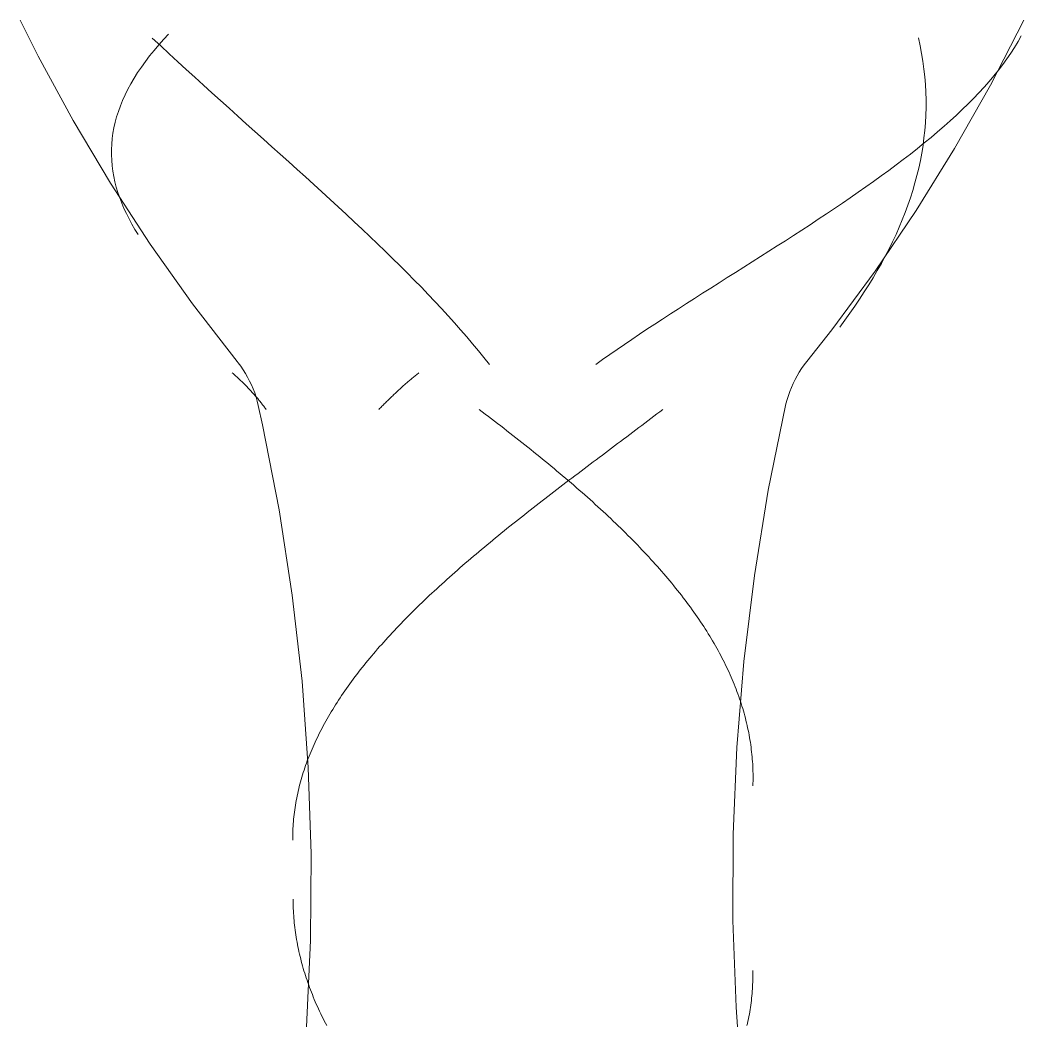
# Model space of a CAD drawing. Header units: inches. Extents: x -54880 to -186, y -265 to 853.
# Drawn here: x -54438.78 to -54420.15, y 101.31 to 120 of the extents above; entities that cross this region are included whole.
import ezdxf

# ---------------------------------------------------------------- set-up
doc = ezdxf.new("R2010")
doc.units = ezdxf.units.IN
doc.header["$MEASUREMENT"] = 0
doc.layers.add('Q-SPCQ', color=91, linetype='Continuous', lineweight=9)

# ---------------------------------------------------------------- blocks, each defined once
blk = doc.blocks.new('FP_252-Section 1')
at = {"layer": 'Q-SPCQ', "flags": 128}
for points in [[(21708.058, 101.312), (21708.134, 102.917), (21708.146, 104.523), (21708.093, 106.128), (21707.977, 107.73), (21707.796, 109.325), (21707.552, 110.913), (21707.245, 112.489), (21707.165, 112.849)], [(21716.95, 112.849), (21716.629, 111.275), (21716.37, 109.69), (21716.175, 108.096), (21716.044, 106.496), (21715.976, 104.891), (21715.973, 103.285), (21716.035, 101.68), (21716.058, 101.312)]]:
    blk.add_lwpolyline(points, dxfattribs=at)
blk = doc.blocks.new('FP_253-Section 1')
at = {"layer": 'Q-SPCQ'}
for p, q in [((21711.263, 112.774), (21711.321, 112.731)), ((21711.321, 112.731), (21711.378, 112.687)), ((21711.378, 112.687), (21711.436, 112.643)), ((21714.562, 112.69), (21714.507, 112.647)), ((21714.618, 112.732), (21714.562, 112.69)), ((21714.673, 112.774), (21714.618, 112.732)), ((21711.436, 112.643), (21711.493, 112.599)), ((21711.493, 112.599), (21711.55, 112.555)), ((21711.55, 112.555), (21711.607, 112.511)), ((21711.607, 112.511), (21711.664, 112.467)), ((21714.339, 112.52), (21714.283, 112.478)), ((21714.395, 112.563), (21714.339, 112.52)), ((21714.451, 112.605), (21714.395, 112.563)), ((21714.507, 112.647), (21714.451, 112.605)), ((21711.664, 112.467), (21711.721, 112.423)), ((21711.721, 112.423), (21711.777, 112.379)), ((21711.777, 112.379), (21711.834, 112.335)), ((21711.834, 112.335), (21711.89, 112.291)), ((21714.114, 112.351), (21714.058, 112.308)), ((21714.17, 112.393), (21714.114, 112.351)), ((21714.227, 112.436), (21714.17, 112.393)), ((21714.283, 112.478), (21714.227, 112.436)), ((21711.89, 112.291), (21711.946, 112.247)), ((21711.946, 112.247), (21712.002, 112.203)), ((21712.002, 112.203), (21712.057, 112.159)), ((21712.057, 112.159), (21712.113, 112.115)), ((21713.832, 112.139), (21713.776, 112.096)), ((21713.889, 112.181), (21713.832, 112.139)), ((21713.945, 112.223), (21713.889, 112.181)), ((21714.002, 112.266), (21713.945, 112.223)), ((21714.058, 112.308), (21714.002, 112.266)), ((21712.113, 112.115), (21712.168, 112.071)), ((21712.168, 112.071), (21712.223, 112.027)), ((21712.223, 112.027), (21712.278, 111.983)), ((21712.278, 111.983), (21712.332, 111.939)), ((21712.332, 111.939), (21712.387, 111.895)), ((21713.606, 111.969), (21713.55, 111.926)), ((21713.663, 112.011), (21713.606, 111.969)), ((21713.719, 112.054), (21713.663, 112.011)), ((21713.776, 112.096), (21713.719, 112.054)), ((21712.387, 111.895), (21712.441, 111.851)), ((21712.441, 111.851), (21712.495, 111.807)), ((21712.495, 111.807), (21712.548, 111.763)), ((21712.548, 111.763), (21712.602, 111.719)), ((21713.324, 111.756), (21713.267, 111.713)), ((21713.38, 111.798), (21713.324, 111.756)), ((21713.437, 111.841), (21713.38, 111.798)), ((21713.493, 111.884), (21713.437, 111.841)), ((21713.55, 111.926), (21713.493, 111.884)), ((21712.602, 111.719), (21712.655, 111.675)), ((21712.655, 111.675), (21712.708, 111.63)), ((21712.708, 111.63), (21712.76, 111.586)), ((21712.76, 111.586), (21712.813, 111.542)), ((21713.099, 111.586), (21713.042, 111.543)), ((21713.155, 111.628), (21713.099, 111.586)), ((21713.211, 111.671), (21713.155, 111.628)), ((21713.267, 111.713), (21713.211, 111.671)), ((21712.813, 111.542), (21712.865, 111.498)), ((21712.874, 111.415), (21712.818, 111.373)), ((21712.865, 111.498), (21712.917, 111.454)), ((21712.93, 111.458), (21712.874, 111.415)), ((21712.917, 111.454), (21712.968, 111.41)), ((21712.986, 111.5), (21712.93, 111.458)), ((21712.968, 111.41), (21713.019, 111.365)), ((21713.042, 111.543), (21712.986, 111.5)), ((21712.596, 111.202), (21712.54, 111.159)), ((21712.651, 111.245), (21712.596, 111.202)), ((21712.707, 111.287), (21712.651, 111.245)), ((21712.763, 111.33), (21712.707, 111.287)), ((21712.818, 111.373), (21712.763, 111.33)), ((21713.019, 111.365), (21713.07, 111.321)), ((21713.07, 111.321), (21713.121, 111.277)), ((21713.121, 111.277), (21713.172, 111.233)), ((21713.172, 111.233), (21713.222, 111.189)), ((21712.375, 111.031), (21712.32, 110.989)), ((21712.43, 111.074), (21712.375, 111.031)), ((21712.485, 111.117), (21712.43, 111.074)), ((21712.54, 111.159), (21712.485, 111.117)), ((21713.222, 111.189), (21713.272, 111.144)), ((21713.272, 111.144), (21713.321, 111.1)), ((21713.321, 111.1), (21713.37, 111.056)), ((21713.37, 111.056), (21713.419, 111.012)), ((21713.419, 111.012), (21713.468, 110.967)), ((21712.102, 110.818), (21712.048, 110.775)), ((21712.156, 110.86), (21712.102, 110.818)), ((21712.211, 110.903), (21712.156, 110.86)), ((21712.265, 110.946), (21712.211, 110.903)), ((21712.32, 110.989), (21712.265, 110.946)), ((21713.468, 110.967), (21713.516, 110.923)), ((21713.516, 110.923), (21713.564, 110.879)), ((21713.564, 110.879), (21713.612, 110.834)), ((21713.612, 110.834), (21713.659, 110.79)), ((21711.887, 110.647), (21711.833, 110.604)), ((21711.94, 110.689), (21711.887, 110.647)), ((21711.994, 110.732), (21711.94, 110.689)), ((21712.048, 110.775), (21711.994, 110.732)), ((21713.659, 110.79), (21713.706, 110.746)), ((21713.706, 110.746), (21713.753, 110.702)), ((21713.753, 110.702), (21713.799, 110.657)), ((21713.799, 110.657), (21713.845, 110.613)), ((21711.674, 110.475), (21711.621, 110.433)), ((21711.727, 110.518), (21711.674, 110.475)), ((21711.78, 110.561), (21711.727, 110.518)), ((21711.833, 110.604), (21711.78, 110.561)), ((21713.845, 110.613), (21713.891, 110.569)), ((21713.891, 110.569), (21713.936, 110.524)), ((21713.936, 110.524), (21713.981, 110.48)), ((21713.981, 110.48), (21714.025, 110.435)), ((21711.413, 110.261), (21711.361, 110.218)), ((21711.465, 110.304), (21711.413, 110.261)), ((21711.517, 110.347), (21711.465, 110.304)), ((21711.569, 110.39), (21711.517, 110.347)), ((21711.621, 110.433), (21711.569, 110.39)), ((21714.025, 110.435), (21714.069, 110.391)), ((21714.069, 110.391), (21714.113, 110.347)), ((21714.113, 110.347), (21714.157, 110.302)), ((21714.157, 110.302), (21714.2, 110.258)), ((21714.2, 110.258), (21714.243, 110.213)), ((21711.208, 110.09), (21711.157, 110.047)), ((21711.259, 110.133), (21711.208, 110.09)), ((21711.31, 110.176), (21711.259, 110.133)), ((21711.361, 110.218), (21711.31, 110.176)), ((21714.243, 110.213), (21714.285, 110.169)), ((21714.285, 110.169), (21714.327, 110.125)), ((21714.327, 110.125), (21714.369, 110.08)), ((21714.369, 110.08), (21714.41, 110.036)), ((21711.007, 109.918), (21710.957, 109.875)), ((21711.057, 109.961), (21711.007, 109.918)), ((21711.107, 110.004), (21711.057, 109.961)), ((21711.157, 110.047), (21711.107, 110.004)), ((21714.41, 110.036), (21714.451, 109.991)), ((21714.451, 109.991), (21714.491, 109.947)), ((21714.491, 109.947), (21714.531, 109.902)), ((21714.531, 109.902), (21714.571, 109.858)), ((21710.762, 109.704), (21710.713, 109.661)), ((21710.81, 109.747), (21710.762, 109.704)), ((21710.859, 109.79), (21710.81, 109.747)), ((21710.908, 109.832), (21710.859, 109.79)), ((21710.957, 109.875), (21710.908, 109.832)), ((21714.571, 109.858), (21714.61, 109.813)), ((21714.61, 109.813), (21714.649, 109.769)), ((21714.649, 109.769), (21714.688, 109.724)), ((21714.688, 109.724), (21714.726, 109.68)), ((21710.57, 109.532), (21710.523, 109.489)), ((21710.618, 109.575), (21710.57, 109.532)), ((21710.665, 109.618), (21710.618, 109.575)), ((21710.713, 109.661), (21710.665, 109.618)), ((21714.726, 109.68), (21714.764, 109.635)), ((21714.764, 109.635), (21714.801, 109.591)), ((21714.801, 109.591), (21714.838, 109.546)), ((21714.838, 109.546), (21714.874, 109.502)), ((21710.384, 109.36), (21710.338, 109.317)), ((21710.43, 109.403), (21710.384, 109.36)), ((21710.477, 109.446), (21710.43, 109.403)), ((21710.523, 109.489), (21710.477, 109.446)), ((21714.874, 109.502), (21714.91, 109.457)), ((21714.91, 109.457), (21714.946, 109.413)), ((21714.946, 109.413), (21714.981, 109.368)), ((21714.981, 109.368), (21715.016, 109.324)), ((21715.016, 109.324), (21715.05, 109.279)), ((21710.158, 109.145), (21710.114, 109.102)), ((21710.203, 109.188), (21710.158, 109.145)), ((21710.247, 109.231), (21710.203, 109.188)), ((21710.293, 109.274), (21710.247, 109.231)), ((21710.338, 109.317), (21710.293, 109.274)), ((21715.05, 109.279), (21715.084, 109.235)), ((21715.084, 109.235), (21715.118, 109.19)), ((21715.118, 109.19), (21715.151, 109.145)), ((21715.151, 109.145), (21715.184, 109.101)), ((21709.983, 108.973), (21709.94, 108.93)), ((21710.026, 109.016), (21709.983, 108.973)), ((21710.07, 109.059), (21710.026, 109.016)), ((21710.114, 109.102), (21710.07, 109.059)), ((21715.184, 109.101), (21715.216, 109.056)), ((21715.216, 109.056), (21715.248, 109.012)), ((21715.248, 109.012), (21715.279, 108.967)), ((21715.279, 108.967), (21715.31, 108.922)), ((21709.814, 108.801), (21709.773, 108.758)), ((21709.856, 108.844), (21709.814, 108.801)), ((21709.898, 108.887), (21709.856, 108.844)), ((21709.94, 108.93), (21709.898, 108.887)), ((21715.31, 108.922), (21715.341, 108.878)), ((21715.341, 108.878), (21715.371, 108.833)), ((21715.371, 108.833), (21715.401, 108.788)), ((21715.401, 108.788), (21715.43, 108.744)), ((21709.611, 108.585), (21709.571, 108.542)), ((21709.651, 108.628), (21709.611, 108.585)), ((21709.691, 108.671), (21709.651, 108.628)), ((21709.732, 108.714), (21709.691, 108.671)), ((21709.773, 108.758), (21709.732, 108.714)), ((21715.43, 108.744), (21715.459, 108.699)), ((21715.459, 108.699), (21715.487, 108.655)), ((21715.487, 108.655), (21715.515, 108.61)), ((21715.515, 108.61), (21715.542, 108.565)), ((21709.455, 108.413), (21709.417, 108.37)), ((21709.493, 108.456), (21709.455, 108.413)), ((21709.532, 108.499), (21709.493, 108.456)), ((21709.571, 108.542), (21709.532, 108.499)), ((21715.542, 108.565), (21715.569, 108.521)), ((21715.569, 108.521), (21715.596, 108.476)), ((21715.596, 108.476), (21715.622, 108.431)), ((21715.622, 108.431), (21715.648, 108.386)), ((21709.305, 108.24), (21709.269, 108.197)), ((21709.342, 108.283), (21709.305, 108.24)), ((21709.379, 108.327), (21709.342, 108.283)), ((21709.417, 108.37), (21709.379, 108.327)), ((21715.648, 108.386), (21715.673, 108.342)), ((21715.673, 108.342), (21715.698, 108.297)), ((21715.698, 108.297), (21715.722, 108.252)), ((21715.722, 108.252), (21715.746, 108.208)), ((21715.746, 108.208), (21715.769, 108.163)), ((21709.127, 108.025), (21709.092, 107.981)), ((21709.162, 108.068), (21709.127, 108.025)), ((21709.197, 108.111), (21709.162, 108.068)), ((21709.233, 108.154), (21709.197, 108.111)), ((21709.269, 108.197), (21709.233, 108.154)), ((21715.769, 108.163), (21715.792, 108.118)), ((21715.792, 108.118), (21715.814, 108.073)), ((21715.814, 108.073), (21715.836, 108.029)), ((21715.836, 108.029), (21715.858, 107.984)), ((21708.992, 107.852), (21708.959, 107.809)), ((21709.025, 107.895), (21708.992, 107.852)), ((21709.058, 107.938), (21709.025, 107.895)), ((21709.092, 107.981), (21709.058, 107.938)), ((21715.858, 107.984), (21715.879, 107.939)), ((21715.879, 107.939), (21715.9, 107.895)), ((21715.9, 107.895), (21715.92, 107.85)), ((21715.92, 107.85), (21715.94, 107.805)), ((21708.863, 107.679), (21708.832, 107.636)), ((21708.895, 107.722), (21708.863, 107.679)), ((21708.927, 107.766), (21708.895, 107.722)), ((21708.959, 107.809), (21708.927, 107.766)), ((21715.94, 107.805), (21715.959, 107.76)), ((21715.959, 107.76), (21715.978, 107.715)), ((21715.978, 107.715), (21715.996, 107.671)), ((21715.996, 107.671), (21716.014, 107.626)), ((21708.712, 107.463), (21708.683, 107.42)), ((21708.742, 107.506), (21708.712, 107.463)), ((21708.771, 107.55), (21708.742, 107.506)), ((21708.801, 107.593), (21708.771, 107.55)), ((21708.832, 107.636), (21708.801, 107.593)), ((21716.014, 107.626), (21716.031, 107.581)), ((21716.031, 107.581), (21716.048, 107.536)), ((21716.048, 107.536), (21716.065, 107.492)), ((21716.065, 107.492), (21716.081, 107.447)), ((21708.599, 107.29), (21708.572, 107.247)), ((21708.627, 107.333), (21708.599, 107.29)), ((21708.655, 107.377), (21708.627, 107.333)), ((21708.683, 107.42), (21708.655, 107.377)), ((21716.081, 107.447), (21716.096, 107.402)), ((21716.096, 107.402), (21716.111, 107.357)), ((21716.111, 107.357), (21716.126, 107.312)), ((21716.126, 107.312), (21716.14, 107.268)), ((21716.14, 107.268), (21716.154, 107.223)), ((21708.494, 107.117), (21708.468, 107.074)), ((21708.519, 107.16), (21708.494, 107.117)), ((21708.546, 107.204), (21708.519, 107.16)), ((21708.572, 107.247), (21708.546, 107.204)), ((21716.154, 107.223), (21716.167, 107.178)), ((21716.167, 107.178), (21716.18, 107.133)), ((21716.18, 107.133), (21716.192, 107.088)), ((21716.192, 107.088), (21716.204, 107.043)), ((21708.372, 106.901), (21708.349, 106.858)), ((21708.395, 106.944), (21708.372, 106.901)), ((21708.419, 106.987), (21708.395, 106.944)), ((21708.443, 107.031), (21708.419, 106.987)), ((21708.468, 107.074), (21708.443, 107.031)), ((21716.204, 107.043), (21716.215, 106.999)), ((21716.215, 106.999), (21716.226, 106.954)), ((21716.226, 106.954), (21716.236, 106.909)), ((21716.236, 106.909), (21716.246, 106.864)), ((21708.282, 106.728), (21708.261, 106.685)), ((21708.304, 106.771), (21708.282, 106.728)), ((21708.326, 106.814), (21708.304, 106.771)), ((21708.349, 106.858), (21708.326, 106.814)), ((21716.246, 106.864), (21716.256, 106.819)), ((21716.256, 106.819), (21716.265, 106.774)), ((21716.265, 106.774), (21716.273, 106.73)), ((21716.273, 106.73), (21716.281, 106.685)), ((21708.2, 106.555), (21708.181, 106.511)), ((21708.22, 106.598), (21708.2, 106.555)), ((21708.24, 106.641), (21708.22, 106.598)), ((21708.261, 106.685), (21708.24, 106.641)), ((21716.281, 106.685), (21716.289, 106.64)), ((21716.289, 106.64), (21716.296, 106.595)), ((21716.296, 106.595), (21716.302, 106.55)), ((21716.302, 106.55), (21716.309, 106.505)), ((21708.109, 106.338), (21708.092, 106.295)), ((21708.126, 106.381), (21708.109, 106.338)), ((21708.144, 106.425), (21708.126, 106.381)), ((21708.162, 106.468), (21708.144, 106.425)), ((21708.181, 106.511), (21708.162, 106.468)), ((21716.309, 106.505), (21716.314, 106.46)), ((21716.314, 106.46), (21716.32, 106.415)), ((21716.32, 106.415), (21716.324, 106.371)), ((21716.324, 106.371), (21716.329, 106.326)), ((21708.044, 106.165), (21708.029, 106.122)), ((21708.059, 106.208), (21708.044, 106.165)), ((21708.075, 106.252), (21708.059, 106.208)), ((21708.092, 106.295), (21708.075, 106.252)), ((21716.329, 106.326), (21716.332, 106.281)), ((21716.332, 106.281), (21716.336, 106.236)), ((21716.336, 106.236), (21716.339, 106.191)), ((21716.339, 106.191), (21716.341, 106.146)), ((21716.341, 106.146), (21716.343, 106.101)), ((21707.987, 105.992), (21707.974, 105.948)), ((21708, 106.035), (21707.987, 105.992)), ((21708.014, 106.078), (21708, 106.035)), ((21708.029, 106.122), (21708.014, 106.078)), ((21716.343, 106.101), (21716.345, 106.056)), ((21716.345, 106.056), (21716.346, 106.011)), ((21716.346, 106.011), (21716.346, 105.966)), ((21716.346, 105.966), (21716.346, 105.922)), ((21707.926, 105.775), (21707.916, 105.732)), ((21707.937, 105.818), (21707.926, 105.775)), ((21707.949, 105.862), (21707.937, 105.818)), ((21707.961, 105.905), (21707.949, 105.862)), ((21707.974, 105.948), (21707.961, 105.905)), ((21716.345, 105.832), (21716.344, 105.787)), ((21716.346, 105.877), (21716.345, 105.832)), ((21716.346, 105.922), (21716.346, 105.877)), ((21707.886, 105.602), (21707.878, 105.558)), ((21707.896, 105.645), (21707.886, 105.602)), ((21707.905, 105.688), (21707.896, 105.645)), ((21707.916, 105.732), (21707.905, 105.688)), ((21707.854, 105.428), (21707.848, 105.385)), ((21707.862, 105.472), (21707.854, 105.428)), ((21707.869, 105.515), (21707.862, 105.472)), ((21707.878, 105.558), (21707.869, 105.515)), ((21707.825, 105.211), (21707.821, 105.168)), ((21707.83, 105.255), (21707.825, 105.211)), ((21707.836, 105.298), (21707.83, 105.255)), ((21707.841, 105.342), (21707.836, 105.298)), ((21707.848, 105.385), (21707.841, 105.342)), ((21707.811, 105.038), (21707.809, 104.995)), ((21707.814, 105.081), (21707.811, 105.038)), ((21707.817, 105.125), (21707.814, 105.081)), ((21707.821, 105.168), (21707.817, 105.125)), ((21707.805, 104.908), (21707.804, 104.864)), ((21707.804, 104.864), (21707.804, 104.821)), ((21707.807, 104.951), (21707.805, 104.908)), ((21707.809, 104.995), (21707.807, 104.951)), ((21707.804, 104.821), (21707.804, 104.778)), ((21707.81, 103.686), (21707.81, 103.642)), ((21707.81, 103.642), (21707.811, 103.598)), ((21707.811, 103.598), (21707.812, 103.553)), ((21707.812, 103.553), (21707.814, 103.509)), ((21707.814, 103.509), (21707.816, 103.464)), ((21707.816, 103.464), (21707.819, 103.42)), ((21707.819, 103.42), (21707.822, 103.376)), ((21707.822, 103.376), (21707.825, 103.331)), ((21707.825, 103.331), (21707.829, 103.287)), ((21707.829, 103.287), (21707.833, 103.242)), ((21707.833, 103.242), (21707.838, 103.198)), ((21707.838, 103.198), (21707.843, 103.154)), ((21707.843, 103.154), (21707.849, 103.109)), ((21707.849, 103.109), (21707.855, 103.065)), ((21707.855, 103.065), (21707.862, 103.02)), ((21707.862, 103.02), (21707.869, 102.976)), ((21707.869, 102.976), (21707.876, 102.932)), ((21707.876, 102.932), (21707.884, 102.887)), ((21707.884, 102.887), (21707.892, 102.843)), ((21707.892, 102.843), (21707.901, 102.799)), ((21707.901, 102.799), (21707.91, 102.754)), ((21707.91, 102.754), (21707.92, 102.71)), ((21707.92, 102.71), (21707.93, 102.665)), ((21707.93, 102.665), (21707.941, 102.621)), ((21707.941, 102.621), (21707.952, 102.577)), ((21707.952, 102.577), (21707.963, 102.532)), ((21707.963, 102.532), (21707.975, 102.488)), ((21707.975, 102.488), (21707.987, 102.444)), ((21707.987, 102.444), (21708, 102.399)), ((21708, 102.399), (21708.013, 102.355)), ((21708.013, 102.355), (21708.026, 102.311)), ((21708.026, 102.311), (21708.041, 102.266)), ((21708.041, 102.266), (21708.055, 102.222)), ((21708.055, 102.222), (21708.07, 102.177)), ((21716.339, 102.356), (21716.34, 102.313)), ((21716.34, 102.313), (21716.341, 102.271)), ((21716.341, 102.228), (21716.34, 102.186)), ((21716.341, 102.271), (21716.341, 102.228)), ((21708.07, 102.177), (21708.085, 102.133)), ((21708.085, 102.133), (21708.101, 102.089)), ((21708.101, 102.089), (21708.117, 102.044)), ((21708.117, 102.044), (21708.134, 102)), ((21716.336, 102.058), (21716.334, 102.016)), ((21716.338, 102.101), (21716.336, 102.058)), ((21716.34, 102.143), (21716.338, 102.101)), ((21716.34, 102.186), (21716.34, 102.143)), ((21708.134, 102), (21708.151, 101.956)), ((21708.151, 101.956), (21708.168, 101.911)), ((21708.168, 101.911), (21708.186, 101.867)), ((21708.186, 101.867), (21708.204, 101.823)), ((21716.324, 101.888), (21716.32, 101.845)), ((21716.328, 101.93), (21716.324, 101.888)), ((21716.331, 101.973), (21716.328, 101.93)), ((21716.334, 102.016), (21716.331, 101.973)), ((21708.204, 101.823), (21708.223, 101.778)), ((21708.223, 101.778), (21708.242, 101.734)), ((21708.242, 101.734), (21708.262, 101.69)), ((21708.262, 101.69), (21708.282, 101.645)), ((21716.298, 101.675), (21716.292, 101.633)), ((21716.305, 101.718), (21716.298, 101.675)), ((21716.31, 101.76), (21716.305, 101.718)), ((21716.315, 101.803), (21716.31, 101.76)), ((21716.32, 101.845), (21716.315, 101.803)), ((21708.282, 101.645), (21708.303, 101.601)), ((21708.303, 101.601), (21708.323, 101.557)), ((21708.323, 101.557), (21708.345, 101.512)), ((21708.345, 101.512), (21708.366, 101.468)), ((21716.269, 101.505), (21716.261, 101.463)), ((21716.277, 101.548), (21716.269, 101.505)), ((21716.285, 101.59), (21716.277, 101.548)), ((21716.292, 101.633), (21716.285, 101.59)), ((21708.366, 101.468), (21708.389, 101.424)), ((21708.389, 101.424), (21708.411, 101.38)), ((21708.411, 101.38), (21708.434, 101.335)), ((21716.242, 101.378), (21716.232, 101.335)), ((21716.252, 101.42), (21716.242, 101.378)), ((21716.261, 101.463), (21716.252, 101.42))]:
    blk.add_line(p, q, dxfattribs=at)
blk = doc.blocks.new('FP_254-Section 1')
at = {"layer": 'Q-SPCQ', "flags": 128}
for points in [[(21706.773, 113.662), (21705.945, 114.735), (21705.161, 115.84), (21704.422, 116.975), (21703.729, 118.139), (21703.083, 119.33), (21702.745, 120)], [(21721.37, 120), (21720.751, 118.795), (21720.083, 117.616), (21719.37, 116.465), (21718.61, 115.343), (21717.806, 114.252), (21717.343, 113.662)]]:
    blk.add_lwpolyline(points, dxfattribs=at)
blk = doc.blocks.new('FP_255-Section 1')
at = {"layer": 'Q-SPCQ'}
for p, q in [((21705.199, 119.667), (21705.355, 119.521)), ((21705.415, 119.648), (21705.322, 119.543)), ((21705.502, 119.74), (21705.415, 119.648)), ((21719.416, 119.67), (21719.447, 119.525)), ((21721.263, 119.602), (21721.199, 119.495)), ((21721.322, 119.708), (21721.263, 119.602)), ((21705.233, 119.439), (21705.149, 119.335)), ((21705.322, 119.543), (21705.233, 119.439)), ((21705.355, 119.521), (21705.513, 119.375)), ((21719.447, 119.525), (21719.474, 119.38)), ((21721.199, 119.495), (21721.13, 119.389)), ((21705.07, 119.232), (21704.995, 119.128)), ((21705.149, 119.335), (21705.07, 119.232)), ((21705.513, 119.375), (21705.671, 119.229)), ((21705.671, 119.229), (21705.829, 119.084)), ((21719.474, 119.38), (21719.497, 119.236)), ((21719.497, 119.236), (21719.517, 119.092)), ((21721.058, 119.284), (21720.981, 119.178)), ((21721.13, 119.389), (21721.058, 119.284)), ((21704.995, 119.128), (21704.926, 119.025)), ((21705.829, 119.084), (21705.988, 118.939)), ((21719.517, 119.092), (21719.533, 118.948)), ((21720.9, 119.072), (21720.816, 118.967)), ((21720.981, 119.178), (21720.9, 119.072)), ((21704.861, 118.922), (21704.8, 118.819)), ((21704.926, 119.025), (21704.861, 118.922)), ((21705.988, 118.939), (21706.147, 118.794)), ((21719.533, 118.948), (21719.544, 118.805)), ((21720.727, 118.862), (21720.635, 118.757)), ((21720.816, 118.967), (21720.727, 118.862)), ((21704.745, 118.716), (21704.694, 118.613)), ((21704.8, 118.819), (21704.745, 118.716)), ((21706.147, 118.794), (21706.306, 118.65)), ((21719.544, 118.805), (21719.552, 118.662)), ((21720.635, 118.757), (21720.538, 118.653)), ((21704.648, 118.511), (21704.606, 118.409)), ((21704.694, 118.613), (21704.648, 118.511)), ((21706.306, 118.65), (21706.465, 118.506)), ((21706.465, 118.506), (21706.625, 118.363)), ((21719.552, 118.662), (21719.556, 118.52)), ((21719.556, 118.52), (21719.556, 118.377)), ((21720.439, 118.548), (21720.335, 118.444)), ((21720.538, 118.653), (21720.439, 118.548)), ((21704.569, 118.307), (21704.537, 118.205)), ((21704.606, 118.409), (21704.569, 118.307)), ((21706.625, 118.363), (21706.784, 118.219)), ((21719.556, 118.377), (21719.552, 118.236)), ((21720.229, 118.34), (21720.119, 118.236)), ((21720.335, 118.444), (21720.229, 118.34)), ((21704.537, 118.205), (21704.51, 118.104)), ((21706.784, 118.219), (21706.943, 118.077)), ((21719.552, 118.236), (21719.545, 118.094)), ((21720.006, 118.132), (21719.89, 118.029)), ((21720.119, 118.236), (21720.006, 118.132)), ((21704.487, 118.002), (21704.468, 117.901)), ((21704.51, 118.104), (21704.487, 118.002)), ((21706.943, 118.077), (21707.101, 117.934)), ((21707.101, 117.934), (21707.259, 117.793)), ((21719.533, 117.953), (21719.518, 117.813)), ((21719.545, 118.094), (21719.533, 117.953)), ((21719.77, 117.926), (21719.648, 117.823)), ((21719.89, 118.029), (21719.77, 117.926)), ((21704.455, 117.8), (21704.445, 117.699)), ((21704.468, 117.901), (21704.455, 117.8)), ((21707.259, 117.793), (21707.417, 117.651)), ((21719.518, 117.813), (21719.5, 117.672)), ((21719.648, 117.823), (21719.524, 117.72)), ((21704.441, 117.599), (21704.44, 117.498)), ((21704.445, 117.699), (21704.441, 117.599)), ((21707.417, 117.651), (21707.574, 117.51)), ((21719.396, 117.617), (21719.266, 117.515)), ((21719.524, 117.72), (21719.396, 117.617)), ((21719.5, 117.672), (21719.477, 117.532)), ((21704.44, 117.498), (21704.445, 117.398)), ((21704.445, 117.398), (21704.453, 117.298)), ((21707.574, 117.51), (21707.731, 117.369)), ((21707.731, 117.369), (21707.886, 117.229)), ((21719.134, 117.413), (21719, 117.311)), ((21719.266, 117.515), (21719.134, 117.413)), ((21719.451, 117.393), (21719.421, 117.254)), ((21719.477, 117.532), (21719.451, 117.393)), ((21704.453, 117.298), (21704.466, 117.198)), ((21704.466, 117.198), (21704.483, 117.099)), ((21707.886, 117.229), (21708.041, 117.089)), ((21718.863, 117.209), (21718.724, 117.107)), ((21719, 117.311), (21718.863, 117.209)), ((21719.421, 117.254), (21719.388, 117.115)), ((21704.483, 117.099), (21704.505, 116.999)), ((21704.505, 116.999), (21704.53, 116.9)), ((21708.041, 117.089), (21708.195, 116.95)), ((21718.584, 117.006), (21718.441, 116.905)), ((21718.724, 117.107), (21718.584, 117.006)), ((21719.388, 117.115), (21719.351, 116.977)), ((21704.53, 116.9), (21704.56, 116.801)), ((21704.56, 116.801), (21704.593, 116.703)), ((21708.195, 116.95), (21708.347, 116.81)), ((21708.347, 116.81), (21708.499, 116.672)), ((21718.297, 116.804), (21718.151, 116.703)), ((21718.441, 116.905), (21718.297, 116.804)), ((21719.311, 116.839), (21719.267, 116.702)), ((21719.351, 116.977), (21719.311, 116.839)), ((21704.593, 116.703), (21704.631, 116.604)), ((21708.499, 116.672), (21708.649, 116.534)), ((21718.151, 116.703), (21718.004, 116.603)), ((21719.267, 116.702), (21719.22, 116.565)), ((21704.631, 116.604), (21704.673, 116.506)), ((21704.673, 116.506), (21704.718, 116.408)), ((21708.649, 116.534), (21708.798, 116.396)), ((21717.856, 116.503), (21717.706, 116.403)), ((21718.004, 116.603), (21717.856, 116.503)), ((21719.17, 116.428), (21719.116, 116.292)), ((21719.22, 116.565), (21719.17, 116.428)), ((21704.718, 116.408), (21704.767, 116.31)), ((21704.767, 116.31), (21704.82, 116.212)), ((21708.798, 116.396), (21708.945, 116.258)), ((21708.945, 116.258), (21709.091, 116.122)), ((21717.556, 116.303), (21717.405, 116.203)), ((21717.706, 116.403), (21717.556, 116.303)), ((21719.116, 116.292), (21719.059, 116.156)), ((21704.82, 116.212), (21704.877, 116.115)), ((21704.877, 116.115), (21704.937, 116.018)), ((21709.091, 116.122), (21709.235, 115.985)), ((21717.252, 116.104), (21717.099, 116.005)), ((21717.405, 116.203), (21717.252, 116.104)), ((21719.059, 116.156), (21718.999, 116.021)), ((21709.235, 115.985), (21709.377, 115.849)), ((21716.946, 115.906), (21716.792, 115.808)), ((21717.099, 116.005), (21716.946, 115.906)), ((21718.936, 115.886), (21718.869, 115.752)), ((21718.999, 116.021), (21718.936, 115.886)), ((21709.377, 115.849), (21709.518, 115.713)), ((21709.518, 115.713), (21709.657, 115.578)), ((21716.638, 115.709), (21716.484, 115.611)), ((21716.792, 115.808), (21716.638, 115.709)), ((21718.869, 115.752), (21718.8, 115.618)), ((21709.657, 115.578), (21709.793, 115.444)), ((21716.33, 115.513), (21716.175, 115.416)), ((21716.484, 115.611), (21716.33, 115.513)), ((21718.8, 115.618), (21718.728, 115.484)), ((21709.793, 115.444), (21709.928, 115.309)), ((21709.928, 115.309), (21710.06, 115.176)), ((21716.022, 115.318), (21715.868, 115.221)), ((21716.175, 115.416), (21716.022, 115.318)), ((21718.652, 115.351), (21718.574, 115.218)), ((21718.728, 115.484), (21718.652, 115.351)), ((21710.06, 115.176), (21710.191, 115.042)), ((21715.715, 115.124), (21715.562, 115.027)), ((21715.868, 115.221), (21715.715, 115.124)), ((21718.574, 115.218), (21718.494, 115.086)), ((21710.191, 115.042), (21710.318, 114.909)), ((21715.411, 114.931), (21715.26, 114.835)), ((21715.562, 115.027), (21715.411, 114.931)), ((21718.41, 114.954), (21718.324, 114.823)), ((21718.494, 115.086), (21718.41, 114.954)), ((21710.318, 114.909), (21710.444, 114.777)), ((21710.444, 114.777), (21710.567, 114.645)), ((21715.26, 114.835), (21715.11, 114.739)), ((21718.324, 114.823), (21718.235, 114.692)), ((21710.567, 114.645), (21710.687, 114.514)), ((21714.961, 114.643), (21714.813, 114.548)), ((21715.11, 114.739), (21714.961, 114.643)), ((21718.144, 114.562), (21718.051, 114.432)), ((21718.235, 114.692), (21718.144, 114.562)), ((21710.687, 114.514), (21710.805, 114.383)), ((21710.805, 114.383), (21710.92, 114.252)), ((21714.667, 114.452), (21714.522, 114.357)), ((21714.813, 114.548), (21714.667, 114.452)), ((21718.051, 114.432), (21717.955, 114.302)), ((21710.92, 114.252), (21711.033, 114.122)), ((21714.378, 114.263), (21714.236, 114.168)), ((21714.522, 114.357), (21714.378, 114.263)), ((21711.033, 114.122), (21711.142, 113.993)), ((21714.096, 114.074), (21713.958, 113.98)), ((21714.236, 114.168), (21714.096, 114.074)), ((21711.142, 113.993), (21711.249, 113.863)), ((21711.249, 113.863), (21711.352, 113.735)), ((21713.822, 113.886), (21713.688, 113.793)), ((21713.958, 113.98), (21713.822, 113.886)), ((21711.352, 113.735), (21711.453, 113.607)), ((21713.555, 113.7), (21713.426, 113.607)), ((21713.688, 113.793), (21713.555, 113.7))]:
    blk.add_line(p, q, dxfattribs=at)
blk = doc.blocks.new('FP_256-Section 1')
at = {"layer": 'Q-SPCQ', "flags": 128}
for points in [[(21707.165, 112.849), (21707.146, 112.926), (21707.124, 113.003), (21707.099, 113.079), (21707.07, 113.154), (21707.039, 113.228), (21707.005, 113.3), (21706.968, 113.371), (21706.928, 113.44), (21706.885, 113.508), (21706.84, 113.574), (21706.792, 113.638), (21706.773, 113.662)], [(21717.343, 113.662), (21717.294, 113.599), (21717.248, 113.533), (21717.204, 113.466), (21717.163, 113.398), (21717.125, 113.327), (21717.09, 113.256), (21717.057, 113.182), (21717.028, 113.108), (21717.001, 113.033), (21716.978, 112.956), (21716.957, 112.879), (21716.95, 112.849)]]:
    blk.add_lwpolyline(points, dxfattribs=at)
blk = doc.blocks.new('FP_257-Section 1')
at = {"layer": 'Q-SPCQ'}
for p, q in [((21706.682, 113.45), (21706.696, 113.439)), ((21706.696, 113.439), (21706.709, 113.427)), ((21710.129, 113.439), (21710.114, 113.427)), ((21710.144, 113.45), (21710.129, 113.439)), ((21706.709, 113.427), (21706.723, 113.415)), ((21706.723, 113.415), (21706.737, 113.403)), ((21706.737, 113.403), (21706.75, 113.391)), ((21706.75, 113.391), (21706.764, 113.379)), ((21706.764, 113.379), (21706.777, 113.367)), ((21706.777, 113.367), (21706.791, 113.355)), ((21706.791, 113.355), (21706.804, 113.343)), ((21706.804, 113.343), (21706.818, 113.331)), ((21706.818, 113.331), (21706.831, 113.318)), ((21706.831, 113.318), (21706.844, 113.306)), ((21706.844, 113.306), (21706.857, 113.293)), ((21706.857, 113.293), (21706.87, 113.281)), ((21706.87, 113.281), (21706.884, 113.268)), ((21706.884, 113.268), (21706.897, 113.255)), ((21706.897, 113.255), (21706.909, 113.242)), ((21709.905, 113.255), (21709.891, 113.242)), ((21709.92, 113.268), (21709.905, 113.255)), ((21709.935, 113.281), (21709.92, 113.268)), ((21709.949, 113.293), (21709.935, 113.281)), ((21709.964, 113.306), (21709.949, 113.293)), ((21709.979, 113.318), (21709.964, 113.306)), ((21709.994, 113.331), (21709.979, 113.318)), ((21710.009, 113.343), (21709.994, 113.331)), ((21710.023, 113.355), (21710.009, 113.343)), ((21710.038, 113.367), (21710.023, 113.355)), ((21710.053, 113.379), (21710.038, 113.367)), ((21710.068, 113.391), (21710.053, 113.379)), ((21710.083, 113.403), (21710.068, 113.391)), ((21710.099, 113.415), (21710.083, 113.403)), ((21710.114, 113.427), (21710.099, 113.415)), ((21706.909, 113.242), (21706.922, 113.23)), ((21706.922, 113.23), (21706.935, 113.217)), ((21706.935, 113.217), (21706.948, 113.204)), ((21706.948, 113.204), (21706.961, 113.191)), ((21706.961, 113.191), (21706.973, 113.177)), ((21706.973, 113.177), (21706.986, 113.164)), ((21706.986, 113.164), (21706.998, 113.151)), ((21706.998, 113.151), (21707.011, 113.138)), ((21707.011, 113.138), (21707.023, 113.124)), ((21707.023, 113.124), (21707.035, 113.111)), ((21707.035, 113.111), (21707.048, 113.097)), ((21707.048, 113.097), (21707.06, 113.084)), ((21707.06, 113.084), (21707.072, 113.07)), ((21707.072, 113.07), (21707.084, 113.057)), ((21709.703, 113.07), (21709.689, 113.057)), ((21709.717, 113.084), (21709.703, 113.07)), ((21709.732, 113.097), (21709.717, 113.084)), ((21709.746, 113.111), (21709.732, 113.097)), ((21709.76, 113.124), (21709.746, 113.111)), ((21709.775, 113.138), (21709.76, 113.124)), ((21709.789, 113.151), (21709.775, 113.138)), ((21709.804, 113.164), (21709.789, 113.151)), ((21709.818, 113.177), (21709.804, 113.164)), ((21709.832, 113.191), (21709.818, 113.177)), ((21709.847, 113.204), (21709.832, 113.191)), ((21709.861, 113.217), (21709.847, 113.204)), ((21709.876, 113.23), (21709.861, 113.217)), ((21709.891, 113.242), (21709.876, 113.23)), ((21707.084, 113.057), (21707.096, 113.043)), ((21707.096, 113.043), (21707.108, 113.029)), ((21707.108, 113.029), (21707.12, 113.015)), ((21707.12, 113.015), (21707.131, 113.002)), ((21707.131, 113.002), (21707.143, 112.988)), ((21707.143, 112.988), (21707.155, 112.974)), ((21707.155, 112.974), (21707.166, 112.96)), ((21707.166, 112.96), (21707.178, 112.946)), ((21707.178, 112.946), (21707.189, 112.932)), ((21707.189, 112.932), (21707.201, 112.918)), ((21707.201, 112.918), (21707.212, 112.903)), ((21707.212, 112.903), (21707.223, 112.889)), ((21707.223, 112.889), (21707.234, 112.875)), ((21707.234, 112.875), (21707.246, 112.861)), ((21709.503, 112.875), (21709.489, 112.861)), ((21709.517, 112.889), (21709.503, 112.875)), ((21709.532, 112.903), (21709.517, 112.889)), ((21709.546, 112.918), (21709.532, 112.903)), ((21709.56, 112.932), (21709.546, 112.918)), ((21709.574, 112.946), (21709.56, 112.932)), ((21709.589, 112.96), (21709.574, 112.946)), ((21709.603, 112.974), (21709.589, 112.96)), ((21709.617, 112.988), (21709.603, 112.974)), ((21709.631, 113.002), (21709.617, 112.988)), ((21709.646, 113.015), (21709.631, 113.002)), ((21709.66, 113.029), (21709.646, 113.015)), ((21709.674, 113.043), (21709.66, 113.029)), ((21709.689, 113.057), (21709.674, 113.043)), ((21707.246, 112.861), (21707.257, 112.846)), ((21707.257, 112.846), (21707.268, 112.832)), ((21707.268, 112.832), (21707.278, 112.818)), ((21707.278, 112.818), (21707.289, 112.803)), ((21707.289, 112.803), (21707.3, 112.789)), ((21707.3, 112.789), (21707.311, 112.774)), ((21709.417, 112.789), (21709.403, 112.774)), ((21709.432, 112.803), (21709.417, 112.789)), ((21709.446, 112.818), (21709.432, 112.803)), ((21709.46, 112.832), (21709.446, 112.818)), ((21709.475, 112.846), (21709.46, 112.832)), ((21709.489, 112.861), (21709.475, 112.846))]:
    blk.add_line(p, q, dxfattribs=at)
blk = doc.blocks.new('Basketball_Backstop-Performance_Sports_Systems-3103-Ceiling_Hung - 27_-0_ to 27_-11 7_8_-V251-Section 1')
at = {"layer": 'Q-SPCQ'}
for name in ['FP_254-Section 1', 'FP_255-Section 1', 'FP_256-Section 1', 'FP_257-Section 1', 'FP_252-Section 1', 'FP_253-Section 1']:
    blk.add_blockref(name, (-38070.762, 0), dxfattribs=at)

msp = doc.modelspace()

# ---------------------------------------------------------------- block references
at = {"layer": 'Q-SPCQ'}
msp.add_blockref('Basketball_Backstop-Performance_Sports_Systems-3103-Ceiling_Hung - 27_-0_ to 27_-11 7_8_-V251-Section 1', (-38070.762, 0), dxfattribs=at)

doc.saveas('drawing.dxf')
